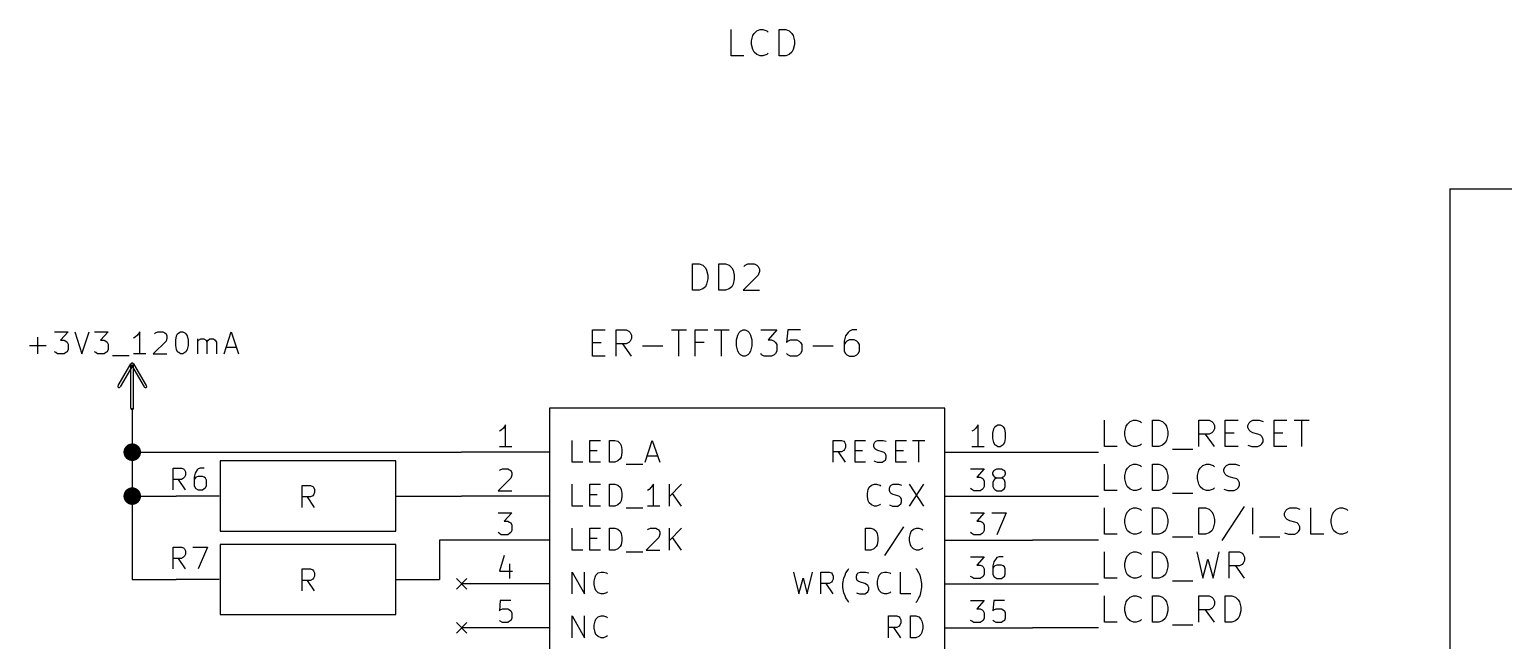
# Model space of a CAD drawing. Extents: x 12 to 829, y -582 to -12.
# Drawn here: x 49.9 to 135.2, y -59.2 to -23.8 of the extents above; entities that cross this region are included whole.
import ezdxf

# ---------------------------------------------------------------- set-up
doc = ezdxf.new("R2010")
doc.units = 0
doc.header["$MEASUREMENT"] = 0
doc.layers.add('BLACK', color=7, linetype='CONTINUOUS')

msp = doc.modelspace()

# ---------------------------------------------------------------- linework, layer by layer
at = {"layer": 'Black'}
for p, q in [((90.5256, -25.3238), (90.5256, -23.7998)), ((91.9988, -23.876), (92.202, -23.7998)), ((92.202, -23.7998), (92.3544, -23.7998)), ((92.3544, -23.7998), (92.583, -23.876)), ((93.2942, -25.3238), (93.2942, -23.7998)), ((93.2942, -23.7998), (93.6752, -23.7998)), ((93.6752, -23.7998), (93.8784, -23.876)), ((91.694, -24.4602), (91.7702, -24.1554)), ((91.694, -24.6634), (91.694, -24.4602)), ((91.7702, -24.9682), (91.694, -24.6634)), ((91.7702, -24.1554), (91.8464, -24.0284)), ((91.8464, -24.0284), (91.9988, -23.876)), ((92.583, -23.876), (92.6592, -23.9522)), ((93.8784, -23.876), (94.0308, -24.0284)), ((94.0308, -24.0284), (94.107, -24.1554)), ((94.107, -24.1554), (94.1832, -24.4602)), ((94.1832, -24.6634), (94.107, -24.9682)), ((94.1832, -24.4602), (94.1832, -24.6634)), ((91.2622, -25.3238), (90.5256, -25.3238)), ((91.8464, -25.1206), (91.7702, -24.9682)), ((91.9988, -25.2476), (91.8464, -25.1206)), ((92.202, -25.3238), (91.9988, -25.2476)), ((92.3544, -25.3238), (92.202, -25.3238)), ((92.583, -25.2476), (92.3544, -25.3238)), ((92.6592, -25.1714), (92.583, -25.2476)), ((93.6752, -25.3238), (93.2942, -25.3238)), ((93.8784, -25.2476), (93.6752, -25.3238)), ((94.0308, -25.1206), (93.8784, -25.2476)), ((94.107, -24.9682), (94.0308, -25.1206)), ((132.08, -33.02), (251.46, -33.02)), ((132.08, -33.02), (132.08, -106.68)), ((88.2904, -38.8874), (88.2904, -37.3634)), ((88.2904, -37.3634), (88.6714, -37.3634)), ((88.6714, -37.3634), (88.8746, -37.4396)), ((88.8746, -37.4396), (89.027, -37.592)), ((89.8144, -38.8874), (89.8144, -37.3634)), ((89.8144, -37.3634), (90.1954, -37.3634)), ((90.1954, -37.3634), (90.3986, -37.4396)), ((90.3986, -37.4396), (90.551, -37.592)), ((91.2622, -37.5158), (91.3384, -37.4396)), ((91.3384, -37.4396), (91.4908, -37.3634)), ((91.4908, -37.3634), (91.8464, -37.3634)), ((91.8464, -37.3634), (91.9988, -37.4396)), ((91.9988, -37.4396), (92.075, -37.5158)), ((89.027, -37.592), (89.1032, -37.719)), ((89.1032, -37.719), (89.1794, -38.0238)), ((89.1794, -38.227), (89.1032, -38.5318)), ((89.1794, -38.0238), (89.1794, -38.227)), ((90.551, -37.592), (90.6272, -37.719)), ((90.6272, -37.719), (90.7034, -38.0238)), ((90.7034, -38.227), (90.6272, -38.5318)), ((90.7034, -38.0238), (90.7034, -38.227)), ((92.075, -38.0238), (91.2114, -38.8874)), ((92.075, -37.5158), (92.1512, -37.6682)), ((92.1512, -37.7952), (92.075, -38.0238)), ((92.1512, -37.6682), (92.1512, -37.7952)), ((88.6714, -38.8874), (88.2904, -38.8874)), ((88.8746, -38.8112), (88.6714, -38.8874)), ((89.027, -38.6842), (88.8746, -38.8112)), ((89.1032, -38.5318), (89.027, -38.6842)), ((90.1954, -38.8874), (89.8144, -38.8874)), ((90.3986, -38.8112), (90.1954, -38.8874)), ((90.551, -38.6842), (90.3986, -38.8112)), ((90.6272, -38.5318), (90.551, -38.6842)), ((91.2114, -38.8874), (92.1512, -38.8874)), ((50.419, -42.5704), (50.419, -41.6052)), ((51.3842, -41.3004), (52.1716, -41.3004)), ((52.1716, -41.3004), (51.7398, -41.783)), ((52.5526, -41.3004), (52.959, -42.5704)), ((52.959, -42.5704), (53.3908, -41.3004)), ((53.6956, -41.3004), (54.483, -41.3004)), ((54.483, -41.3004), (54.0512, -41.783)), ((56.0578, -41.6052), (55.9562, -41.656)), ((56.1848, -41.4782), (56.0578, -41.6052)), ((56.3118, -41.3004), (56.1848, -41.4782)), ((56.3118, -42.5704), (56.3118, -41.3004)), ((57.1754, -41.402), (57.2262, -41.3512)), ((57.2262, -41.3512), (57.3532, -41.3004)), ((57.3532, -41.3004), (57.658, -41.3004)), ((57.658, -41.3004), (57.7596, -41.3512)), ((57.7596, -41.3512), (57.8358, -41.402)), ((57.8358, -41.402), (57.8866, -41.529)), ((57.8866, -41.656), (57.8358, -41.8338)), ((57.8866, -41.529), (57.8866, -41.656)), ((58.3946, -41.783), (58.4454, -41.529)), ((58.4454, -41.529), (58.4962, -41.402)), ((58.4962, -41.402), (58.5724, -41.3512)), ((58.5724, -41.3512), (58.674, -41.3004)), ((58.674, -41.3004), (58.801, -41.3004)), ((58.801, -41.3004), (58.928, -41.3512)), ((58.928, -41.3512), (58.9788, -41.402)), ((58.9788, -41.402), (59.055, -41.529)), ((59.055, -41.529), (59.1058, -41.783)), ((59.6646, -42.5704), (59.6646, -41.7068)), ((59.7154, -41.783), (59.8424, -41.7068)), ((59.8424, -41.7068), (60.0202, -41.7068)), ((60.0202, -41.7068), (60.1472, -41.783)), ((60.2742, -41.783), (60.3758, -41.7068)), ((60.3758, -41.7068), (60.579, -41.7068)), ((60.579, -41.7068), (60.6806, -41.783)), ((61.1886, -42.5704), (61.595, -41.3004)), ((61.595, -41.3004), (62.0268, -42.5704)), ((82.4992, -42.6974), (82.4992, -41.1734)), ((82.4992, -41.1734), (83.2358, -41.1734)), ((83.8708, -42.6974), (83.8708, -41.1734)), ((83.8708, -41.1734), (84.455, -41.1734)), ((84.455, -41.1734), (84.6074, -41.2496)), ((84.6074, -41.2496), (84.6836, -41.3258)), ((84.6836, -41.3258), (84.7598, -41.4782)), ((84.7598, -41.6814), (84.6836, -41.8338)), ((84.7598, -41.4782), (84.7598, -41.6814)), ((87.0712, -41.1734), (87.9348, -41.1734)), ((87.503, -42.6974), (87.503, -41.1734)), ((88.4428, -42.6974), (88.4428, -41.1734)), ((88.4428, -41.1734), (89.1794, -41.1734)), ((89.535, -41.1734), (90.3986, -41.1734)), ((89.9668, -42.6974), (89.9668, -41.1734)), ((90.8304, -41.7576), (90.9066, -41.4782)), ((90.8304, -42.1132), (90.8304, -41.7576)), ((90.9066, -41.4782), (90.9828, -41.3258)), ((90.9828, -41.3258), (91.059, -41.2496)), ((91.059, -41.2496), (91.2114, -41.1734)), ((91.2114, -41.1734), (91.3384, -41.1734)), ((91.3384, -41.1734), (91.4908, -41.2496)), ((91.4908, -41.2496), (91.567, -41.3258)), ((91.567, -41.3258), (91.6432, -41.4782)), ((91.6432, -41.4782), (91.7194, -41.7576)), ((91.7194, -41.7576), (91.7194, -42.1132)), ((92.2274, -41.1734), (93.1672, -41.1734)), ((93.1672, -41.1734), (92.6592, -41.7576)), ((92.6592, -41.7576), (92.8624, -41.7576)), ((92.8624, -41.7576), (93.0148, -41.8338)), ((93.8022, -41.1734), (93.726, -41.91)), ((94.5388, -41.1734), (93.8022, -41.1734)), ((93.8022, -41.8338), (93.9546, -41.7576)), ((93.9546, -41.7576), (94.3102, -41.7576)), ((94.3102, -41.7576), (94.4626, -41.8338)), ((97.1296, -41.529), (97.0534, -41.8338)), ((97.282, -41.3258), (97.1296, -41.529)), ((97.3582, -41.7576), (97.2058, -41.8338)), ((97.3582, -41.2496), (97.282, -41.3258)), ((97.5106, -41.1734), (97.3582, -41.2496)), ((97.6376, -41.7576), (97.3582, -41.7576)), ((97.79, -41.1734), (97.5106, -41.1734)), ((97.79, -41.8338), (97.6376, -41.7576)), ((49.9364, -42.0878), (50.9016, -42.0878)), ((51.4604, -42.4942), (51.3842, -42.4434)), ((51.562, -42.5704), (51.4604, -42.4942)), ((51.943, -42.5704), (51.562, -42.5704)), ((51.7398, -41.783), (51.943, -41.783)), ((51.943, -41.783), (52.0446, -41.8338)), ((52.0446, -42.4942), (51.943, -42.5704)), ((52.0446, -41.8338), (52.1208, -41.8846)), ((52.1208, -42.4434), (52.0446, -42.4942)), ((52.1208, -41.8846), (52.1716, -42.0116)), ((52.1716, -42.3164), (52.1208, -42.4434)), ((52.1716, -42.0116), (52.1716, -42.3164)), ((53.7718, -42.4942), (53.6956, -42.4434)), ((53.8734, -42.5704), (53.7718, -42.4942)), ((54.2544, -42.5704), (53.8734, -42.5704)), ((54.0512, -41.783), (54.2544, -41.783)), ((54.2544, -41.783), (54.356, -41.8338)), ((54.356, -42.4942), (54.2544, -42.5704)), ((54.356, -41.8338), (54.4322, -41.8846)), ((54.4322, -42.4434), (54.356, -42.4942)), ((54.4322, -41.8846), (54.483, -42.0116)), ((54.483, -42.3164), (54.4322, -42.4434)), ((54.483, -42.0116), (54.483, -42.3164)), ((56.6674, -42.5704), (55.9562, -42.5704)), ((57.8358, -41.8338), (57.0992, -42.5704)), ((57.0992, -42.5704), (57.8866, -42.5704)), ((58.3946, -42.0878), (58.3946, -41.783)), ((58.4454, -42.3164), (58.3946, -42.0878)), ((58.4962, -42.4434), (58.4454, -42.3164)), ((58.5724, -42.4942), (58.4962, -42.4434)), ((58.674, -42.5704), (58.5724, -42.4942)), ((58.801, -42.5704), (58.674, -42.5704)), ((58.928, -42.4942), (58.801, -42.5704)), ((58.9788, -42.4434), (58.928, -42.4942)), ((59.055, -42.3164), (58.9788, -42.4434)), ((59.1058, -42.0878), (59.055, -42.3164)), ((59.1058, -41.783), (59.1058, -42.0878)), ((59.6646, -41.8338), (59.7154, -41.783)), ((60.1472, -41.783), (60.198, -41.8846)), ((60.198, -41.8846), (60.2742, -41.783)), ((60.198, -41.8846), (60.198, -42.5704)), ((60.6806, -41.783), (60.7568, -41.8846)), ((60.7568, -41.8846), (60.7568, -42.5704)), ((61.3156, -42.1894), (61.8998, -42.1894)), ((82.4992, -41.91), (83.0072, -41.91)), ((84.455, -41.9862), (83.8708, -41.9862)), ((84.7598, -42.6974), (84.2518, -41.9862)), ((84.6074, -41.91), (84.455, -41.9862)), ((84.6836, -41.8338), (84.6074, -41.91)), ((85.3948, -42.1132), (86.5632, -42.1132)), ((88.9508, -41.91), (88.4428, -41.91)), ((90.9066, -42.418), (90.8304, -42.1132)), ((90.9828, -42.545), (90.9066, -42.418)), ((91.059, -42.6212), (90.9828, -42.545)), ((91.2114, -42.6974), (91.059, -42.6212)), ((91.4908, -42.6212), (91.3384, -42.6974)), ((91.567, -42.545), (91.4908, -42.6212)), ((91.6432, -42.418), (91.567, -42.545)), ((91.7194, -42.1132), (91.6432, -42.418)), ((92.2782, -42.6212), (92.2274, -42.545)), ((92.4306, -42.6974), (92.2782, -42.6212)), ((93.0148, -42.6212), (92.8624, -42.6974)), ((93.0148, -41.8338), (93.091, -41.91)), ((93.091, -42.545), (93.0148, -42.6212)), ((93.091, -41.91), (93.1672, -42.037)), ((93.1672, -42.418), (93.091, -42.545)), ((93.1672, -42.037), (93.1672, -42.418)), ((93.726, -41.91), (93.8022, -41.8338)), ((93.8022, -42.6212), (93.726, -42.545)), ((93.9546, -42.6974), (93.8022, -42.6212)), ((94.4626, -42.6212), (94.3102, -42.6974)), ((94.4626, -41.8338), (94.5388, -41.91)), ((94.5388, -42.545), (94.4626, -42.6212)), ((94.5388, -41.91), (94.615, -42.037)), ((94.615, -42.418), (94.5388, -42.545)), ((94.615, -42.037), (94.615, -42.418)), ((95.25, -42.1132), (96.4184, -42.1132)), ((97.0534, -41.8338), (97.0534, -42.418)), ((97.1296, -41.91), (97.0534, -42.037)), ((97.0534, -42.418), (97.1296, -42.545)), ((97.2058, -41.8338), (97.1296, -41.91)), ((97.1296, -42.545), (97.2058, -42.6212)), ((97.2058, -42.6212), (97.3582, -42.6974)), ((97.6376, -42.6974), (97.79, -42.6212)), ((97.8662, -41.91), (97.79, -41.8338)), ((97.79, -42.6212), (97.8662, -42.545)), ((97.9424, -42.037), (97.8662, -41.91)), ((97.8662, -42.545), (97.9424, -42.418)), ((97.9424, -42.418), (97.9424, -42.037)), ((54.737, -42.672), (55.7022, -42.672)), ((55.0672, -44.3992), (55.8038, -43.1546)), ((55.1942, -44.4754), (55.9308, -43.2308)), ((55.8038, -45.72), (55.8038, -43.18)), ((55.8292, -43.2308), (56.5658, -44.4754)), ((55.9562, -43.1546), (56.6928, -44.3992)), ((55.9562, -45.72), (55.9562, -43.18)), ((83.2358, -42.6974), (82.4992, -42.6974)), ((91.3384, -42.6974), (91.2114, -42.6974)), ((92.8624, -42.6974), (92.4306, -42.6974)), ((94.3102, -42.6974), (93.9546, -42.6974)), ((97.3582, -42.6974), (97.6376, -42.6974)), ((55.88, -45.72), (55.88, -55.626)), ((80.01, -45.72), (80.01, -111.76)), ((102.87, -45.72), (80.01, -45.72)), ((102.87, -111.76), (102.87, -45.72)), ((77.343, -46.863), (77.216, -46.99)), ((77.47, -46.6852), (77.343, -46.863)), ((77.47, -47.9552), (77.47, -46.6852)), ((104.673, -46.863), (104.546, -46.99)), ((104.8, -46.6852), (104.673, -46.863)), ((104.8, -47.9552), (104.8, -46.6852)), ((105.715, -46.9138), (105.766, -46.7868)), ((105.766, -46.7868), (105.842, -46.736)), ((105.842, -46.736), (105.943, -46.6852)), ((105.943, -46.6852), (106.07, -46.6852)), ((106.07, -46.6852), (106.197, -46.736)), ((106.197, -46.736), (106.248, -46.7868)), ((106.248, -46.7868), (106.324, -46.9138)), ((112.116, -47.9298), (112.116, -46.4058)), ((113.284, -47.0662), (113.36, -46.7614)), ((113.36, -46.7614), (113.436, -46.6344)), ((113.436, -46.6344), (113.589, -46.482)), ((113.589, -46.482), (113.792, -46.4058)), ((113.792, -46.4058), (113.944, -46.4058)), ((113.944, -46.4058), (114.173, -46.482)), ((114.173, -46.482), (114.249, -46.5582)), ((114.884, -47.9298), (114.884, -46.4058)), ((114.884, -46.4058), (115.265, -46.4058)), ((115.265, -46.4058), (115.468, -46.482)), ((115.468, -46.482), (115.621, -46.6344)), ((115.621, -46.6344), (115.697, -46.7614)), ((115.697, -46.7614), (115.773, -47.0662)), ((117.577, -47.9298), (117.577, -46.4058)), ((117.577, -46.4058), (118.161, -46.4058)), ((118.161, -46.4058), (118.313, -46.482)), ((118.313, -46.482), (118.389, -46.5582)), ((118.389, -46.5582), (118.466, -46.7106)), ((118.466, -46.7106), (118.466, -46.9138)), ((119.101, -47.9298), (119.101, -46.4058)), ((119.101, -46.4058), (119.837, -46.4058)), ((120.396, -46.7106), (120.472, -46.5582)), ((120.396, -46.8376), (120.396, -46.7106)), ((120.472, -46.99), (120.396, -46.8376)), ((120.472, -46.5582), (120.548, -46.482)), ((120.548, -46.482), (120.701, -46.4058)), ((120.701, -46.4058), (121.056, -46.4058)), ((121.056, -46.4058), (121.285, -46.482)), ((121.92, -47.9298), (121.92, -46.4058)), ((121.92, -46.4058), (122.657, -46.4058)), ((123.088, -46.4058), (123.952, -46.4058)), ((123.52, -47.9298), (123.52, -46.4058)), ((77.216, -46.99), (77.1144, -47.0408)), ((81.3308, -48.8442), (81.3308, -47.5742)), ((82.3468, -48.8442), (82.3468, -47.5742)), ((82.3468, -47.5742), (82.9564, -47.5742)), ((83.4898, -48.8442), (83.4898, -47.5742)), ((83.4898, -47.5742), (83.7946, -47.5742)), ((83.7946, -47.5742), (83.9724, -47.625)), ((83.9724, -47.625), (84.0994, -47.752)), ((85.5472, -48.8442), (85.9536, -47.5742)), ((85.9536, -47.5742), (86.3854, -48.8442)), ((96.4184, -48.8442), (96.4184, -47.5742)), ((96.4184, -47.5742), (96.901, -47.5742)), ((96.901, -47.5742), (97.028, -47.625)), ((97.028, -47.625), (97.0788, -47.6758)), ((97.0788, -47.6758), (97.1296, -47.8028)), ((97.6884, -48.8442), (97.6884, -47.5742)), ((97.6884, -47.5742), (98.298, -47.5742)), ((98.7806, -47.8028), (98.8314, -47.6758)), ((98.8314, -47.6758), (98.8822, -47.625)), ((98.8822, -47.625), (99.0092, -47.5742)), ((99.0092, -47.5742), (99.314, -47.5742)), ((99.314, -47.5742), (99.4918, -47.625)), ((100.051, -48.8442), (100.051, -47.5742)), ((100.051, -47.5742), (100.66, -47.5742)), ((101.016, -47.5742), (101.727, -47.5742)), ((101.371, -48.8442), (101.371, -47.5742)), ((104.546, -46.99), (104.445, -47.0408)), ((105.664, -47.1678), (105.715, -46.9138)), ((105.664, -47.4726), (105.664, -47.1678)), ((105.715, -47.7012), (105.664, -47.4726)), ((105.766, -47.8282), (105.715, -47.7012)), ((106.324, -47.7012), (106.248, -47.8282)), ((106.324, -46.9138), (106.375, -47.1678)), ((106.375, -47.4726), (106.324, -47.7012)), ((106.375, -47.1678), (106.375, -47.4726)), ((113.284, -47.2694), (113.284, -47.0662)), ((113.36, -47.5742), (113.284, -47.2694)), ((113.436, -47.7266), (113.36, -47.5742)), ((113.589, -47.8536), (113.436, -47.7266)), ((115.621, -47.7266), (115.468, -47.8536)), ((115.697, -47.5742), (115.621, -47.7266)), ((115.773, -47.2694), (115.697, -47.5742)), ((115.773, -47.0662), (115.773, -47.2694)), ((118.161, -47.2186), (117.577, -47.2186)), ((118.466, -47.9298), (117.958, -47.2186)), ((118.313, -47.1424), (118.161, -47.2186)), ((118.389, -47.0662), (118.313, -47.1424)), ((118.466, -46.9138), (118.389, -47.0662)), ((119.101, -47.1424), (119.609, -47.1424)), ((120.548, -47.0662), (120.472, -46.99)), ((120.701, -47.1424), (120.548, -47.0662)), ((120.98, -47.2186), (120.701, -47.1424)), ((121.133, -47.2694), (120.98, -47.2186)), ((121.209, -47.3456), (121.133, -47.2694)), ((121.285, -47.498), (121.209, -47.3456)), ((121.209, -47.7774), (121.285, -47.6504)), ((121.285, -47.6504), (121.285, -47.498)), ((121.92, -47.1424), (122.428, -47.1424)), ((55.88, -48.26), (74.93, -48.26)), ((80.01, -48.26), (74.93, -48.26)), ((77.8256, -47.9552), (77.1144, -47.9552)), ((82.3468, -48.1584), (82.7786, -48.1584)), ((84.0994, -47.752), (84.1502, -47.879)), ((84.1502, -48.5394), (84.0994, -48.641)), ((84.1502, -47.879), (84.201, -48.1076)), ((84.201, -48.2854), (84.1502, -48.5394)), ((84.201, -48.1076), (84.201, -48.2854)), ((85.6742, -48.4632), (86.2584, -48.4632)), ((96.901, -48.2346), (96.4184, -48.2346)), ((97.1296, -48.8442), (96.7232, -48.2346)), ((97.028, -48.1584), (96.901, -48.2346)), ((97.0788, -48.1076), (97.028, -48.1584)), ((97.1296, -47.9806), (97.0788, -48.1076)), ((97.1296, -47.8028), (97.1296, -47.9806)), ((97.6884, -48.1584), (98.1202, -48.1584)), ((98.7806, -47.9298), (98.7806, -47.8028)), ((98.8314, -48.0568), (98.7806, -47.9298)), ((98.8822, -48.1076), (98.8314, -48.0568)), ((99.0092, -48.1584), (98.8822, -48.1076)), ((99.2632, -48.2346), (99.0092, -48.1584)), ((99.3648, -48.2854), (99.2632, -48.2346)), ((99.441, -48.3616), (99.3648, -48.2854)), ((99.4918, -48.4632), (99.441, -48.3616)), ((99.441, -48.7172), (99.4918, -48.5902)), ((99.4918, -48.5902), (99.4918, -48.4632)), ((100.051, -48.1584), (100.482, -48.1584)), ((102.87, -48.26), (107.95, -48.26)), ((105.156, -47.9552), (104.445, -47.9552)), ((105.842, -47.879), (105.766, -47.8282)), ((105.943, -47.9552), (105.842, -47.879)), ((106.07, -47.9552), (105.943, -47.9552)), ((106.197, -47.879), (106.07, -47.9552)), ((106.248, -47.8282), (106.197, -47.879)), ((107.95, -48.26), (111.76, -48.26)), ((112.852, -47.9298), (112.116, -47.9298)), ((113.792, -47.9298), (113.589, -47.8536)), ((113.944, -47.9298), (113.792, -47.9298)), ((114.173, -47.8536), (113.944, -47.9298)), ((114.249, -47.7774), (114.173, -47.8536)), ((115.265, -47.9298), (114.884, -47.9298)), ((115.468, -47.8536), (115.265, -47.9298)), ((116.053, -48.0822), (117.221, -48.0822)), ((119.837, -47.9298), (119.101, -47.9298)), ((120.396, -47.8536), (120.625, -47.9298)), ((120.625, -47.9298), (120.98, -47.9298)), ((120.98, -47.9298), (121.133, -47.8536)), ((121.133, -47.8536), (121.209, -47.7774)), ((122.657, -47.9298), (121.92, -47.9298)), ((58.2422, -50.4444), (58.2422, -49.1744)), ((58.2422, -49.1744), (58.7248, -49.1744)), ((58.7248, -49.1744), (58.8518, -49.2252)), ((58.8518, -49.2252), (58.9026, -49.276)), ((58.9026, -49.276), (58.9534, -49.403)), ((58.9534, -49.403), (58.9534, -49.5808)), ((59.6392, -49.276), (59.5122, -49.4792)), ((59.69, -49.2252), (59.6392, -49.276)), ((59.817, -49.1744), (59.69, -49.2252)), ((60.0456, -49.1744), (59.817, -49.1744)), ((60.96, -48.768), (60.96, -52.832)), ((71.12, -48.768), (60.96, -48.768)), ((71.12, -52.832), (71.12, -48.768)), ((77.1144, -49.3268), (77.1652, -49.276)), ((77.1652, -49.276), (77.2922, -49.2252)), ((77.2922, -49.2252), (77.597, -49.2252)), ((77.597, -49.2252), (77.6986, -49.276)), ((77.6986, -49.276), (77.7748, -49.3268)), ((77.7748, -49.3268), (77.8256, -49.4538)), ((81.9404, -48.8442), (81.3308, -48.8442)), ((82.9564, -48.8442), (82.3468, -48.8442)), ((83.7946, -48.8442), (83.4898, -48.8442)), ((83.9724, -48.768), (83.7946, -48.8442)), ((84.0994, -48.641), (83.9724, -48.768)), ((84.455, -48.9458), (85.4202, -48.9458)), ((98.298, -48.8442), (97.6884, -48.8442)), ((98.7806, -48.768), (98.9584, -48.8442)), ((98.9584, -48.8442), (99.2632, -48.8442)), ((99.2632, -48.8442), (99.3648, -48.768)), ((99.3648, -48.768), (99.441, -48.7172)), ((100.66, -48.8442), (100.051, -48.8442)), ((104.369, -49.2252), (105.156, -49.2252)), ((105.156, -49.2252), (104.724, -49.7078)), ((105.664, -49.4538), (105.715, -49.3268)), ((105.715, -49.3268), (105.766, -49.276)), ((105.766, -49.276), (105.893, -49.2252)), ((105.893, -49.2252), (106.147, -49.2252)), ((106.147, -49.2252), (106.248, -49.276)), ((106.248, -49.276), (106.324, -49.3268)), ((106.324, -49.3268), (106.375, -49.4538)), ((112.116, -50.4698), (112.116, -48.9458)), ((113.284, -49.6062), (113.36, -49.3014)), ((113.36, -49.3014), (113.436, -49.1744)), ((113.436, -49.1744), (113.589, -49.022)), ((113.589, -49.022), (113.792, -48.9458)), ((113.792, -48.9458), (113.944, -48.9458)), ((113.944, -48.9458), (114.173, -49.022)), ((114.173, -49.022), (114.249, -49.0982)), ((114.884, -50.4698), (114.884, -48.9458)), ((114.884, -48.9458), (115.265, -48.9458)), ((115.265, -48.9458), (115.468, -49.022)), ((115.468, -49.022), (115.621, -49.1744)), ((115.621, -49.1744), (115.697, -49.3014)), ((115.697, -49.3014), (115.773, -49.6062)), ((117.5, -49.6062), (117.577, -49.3014)), ((117.577, -49.3014), (117.653, -49.1744)), ((117.653, -49.1744), (117.805, -49.022)), ((117.805, -49.022), (118.008, -48.9458)), ((118.008, -48.9458), (118.161, -48.9458)), ((118.161, -48.9458), (118.389, -49.022)), ((118.389, -49.022), (118.466, -49.0982)), ((119.024, -49.2506), (119.101, -49.0982)), ((119.024, -49.3776), (119.024, -49.2506)), ((119.101, -49.53), (119.024, -49.3776)), ((119.101, -49.0982), (119.177, -49.022)), ((119.177, -49.022), (119.329, -48.9458)), ((119.329, -48.9458), (119.685, -48.9458)), ((119.685, -48.9458), (119.913, -49.022)), ((58.7248, -49.8348), (58.2422, -49.8348)), ((58.9534, -50.4444), (58.547, -49.8348)), ((58.8518, -49.7586), (58.7248, -49.8348)), ((58.9026, -49.7078), (58.8518, -49.7586)), ((58.9534, -49.5808), (58.9026, -49.7078)), ((59.5122, -49.4792), (59.4614, -49.7078)), ((59.4614, -49.7078), (59.4614, -50.1904)), ((59.5122, -49.7586), (59.4614, -49.8856)), ((59.4614, -50.1904), (59.5122, -50.3174)), ((59.563, -49.7078), (59.5122, -49.7586)), ((59.69, -49.657), (59.563, -49.7078)), ((59.944, -49.657), (59.69, -49.657)), ((60.0456, -49.7078), (59.944, -49.657)), ((60.1218, -49.7586), (60.0456, -49.7078)), ((60.1726, -49.8856), (60.1218, -49.7586)), ((60.1218, -50.3174), (60.1726, -50.1904)), ((60.1726, -50.1904), (60.1726, -49.8856)), ((65.7098, -51.4604), (65.7098, -50.1904)), ((65.7098, -50.1904), (66.1924, -50.1904)), ((66.1924, -50.1904), (66.3194, -50.2412)), ((66.3194, -50.2412), (66.3702, -50.292)), ((66.3702, -50.292), (66.421, -50.419)), ((77.7748, -49.7586), (77.0382, -50.4952)), ((77.8256, -49.5808), (77.7748, -49.7586)), ((77.8256, -49.4538), (77.8256, -49.5808)), ((81.3308, -51.3842), (81.3308, -50.1142)), ((82.3468, -51.3842), (82.3468, -50.1142)), ((82.3468, -50.1142), (82.9564, -50.1142)), ((83.4898, -51.3842), (83.4898, -50.1142)), ((83.4898, -50.1142), (83.7946, -50.1142)), ((83.7946, -50.1142), (83.9724, -50.165)), ((83.9724, -50.165), (84.0994, -50.292)), ((84.0994, -50.292), (84.1502, -50.419)), ((85.9028, -50.292), (85.7758, -50.419)), ((86.0298, -50.1142), (85.9028, -50.292)), ((86.0298, -51.3842), (86.0298, -50.1142)), ((86.9442, -51.3842), (86.9442, -50.1142)), ((87.6554, -50.1142), (86.9442, -50.8254)), ((98.4504, -50.419), (98.5012, -50.292)), ((98.5012, -50.292), (98.6282, -50.165)), ((98.6282, -50.165), (98.806, -50.1142)), ((98.806, -50.1142), (98.933, -50.1142)), ((98.933, -50.1142), (99.1108, -50.165)), ((99.1108, -50.165), (99.1616, -50.2158)), ((99.6696, -50.3428), (99.7204, -50.2158)), ((99.7204, -50.2158), (99.7712, -50.165)), ((99.7712, -50.165), (99.8982, -50.1142)), ((99.8982, -50.1142), (100.203, -50.1142)), ((100.203, -50.1142), (100.381, -50.165)), ((100.813, -50.1142), (101.651, -51.3842)), ((101.651, -50.1142), (100.813, -51.3842)), ((104.724, -49.7078), (104.927, -49.7078)), ((104.927, -49.7078), (105.029, -49.7586)), ((105.029, -49.7586), (105.105, -49.8094)), ((105.105, -49.8094), (105.156, -49.9364)), ((105.156, -50.2412), (105.105, -50.3682)), ((105.156, -49.9364), (105.156, -50.2412)), ((105.664, -49.53), (105.664, -49.4538)), ((105.715, -49.6316), (105.664, -49.53)), ((105.715, -49.8856), (105.664, -50.0126)), ((105.664, -50.0126), (105.664, -50.2412)), ((105.664, -50.2412), (105.715, -50.3682)), ((105.766, -49.7078), (105.715, -49.6316)), ((105.766, -49.8094), (105.715, -49.8856)), ((105.893, -49.7586), (105.766, -49.7078)), ((105.893, -49.7586), (105.766, -49.8094)), ((106.147, -49.7586), (105.893, -49.7586)), ((106.248, -49.7078), (106.147, -49.7586)), ((106.248, -49.8094), (106.147, -49.7586)), ((106.324, -49.6316), (106.248, -49.7078)), ((106.324, -49.8856), (106.248, -49.8094)), ((106.375, -49.53), (106.324, -49.6316)), ((106.375, -50.0126), (106.324, -49.8856)), ((106.324, -50.3682), (106.375, -50.2412)), ((106.375, -49.4538), (106.375, -49.53)), ((106.375, -50.2412), (106.375, -50.0126)), ((113.284, -49.8094), (113.284, -49.6062)), ((113.36, -50.1142), (113.284, -49.8094)), ((113.436, -50.2666), (113.36, -50.1142)), ((113.589, -50.3936), (113.436, -50.2666)), ((115.621, -50.2666), (115.468, -50.3936)), ((115.697, -50.1142), (115.621, -50.2666)), ((115.773, -49.8094), (115.697, -50.1142)), ((115.773, -49.6062), (115.773, -49.8094)), ((117.5, -49.8094), (117.5, -49.6062)), ((117.577, -50.1142), (117.5, -49.8094)), ((117.653, -50.2666), (117.577, -50.1142)), ((117.805, -50.3936), (117.653, -50.2666)), ((119.177, -49.6062), (119.101, -49.53)), ((119.329, -49.6824), (119.177, -49.6062)), ((119.609, -49.7586), (119.329, -49.6824)), ((119.761, -49.8094), (119.609, -49.7586)), ((119.837, -49.8856), (119.761, -49.8094)), ((119.913, -50.038), (119.837, -49.8856)), ((119.837, -50.3174), (119.913, -50.1904)), ((119.913, -50.1904), (119.913, -50.038)), ((55.88, -50.8), (58.42, -50.8)), ((60.9092, -50.8), (58.42, -50.8)), ((59.5122, -50.3174), (59.563, -50.3682)), ((59.563, -50.3682), (59.69, -50.4444)), ((59.69, -50.4444), (59.944, -50.4444)), ((59.944, -50.4444), (60.0456, -50.3682)), ((60.0456, -50.3682), (60.1218, -50.3174)), ((66.1924, -50.8508), (65.7098, -50.8508)), ((66.421, -51.4604), (66.0146, -50.8508)), ((66.3194, -50.7746), (66.1924, -50.8508)), ((66.3702, -50.7238), (66.3194, -50.7746)), ((66.421, -50.5968), (66.3702, -50.7238)), ((66.421, -50.419), (66.421, -50.5968)), ((71.1708, -50.8), (73.66, -50.8)), ((73.66, -50.8), (74.93, -50.8)), ((80.01, -50.8), (74.93, -50.8)), ((77.0382, -50.4952), (77.8256, -50.4952)), ((82.3468, -50.6984), (82.7786, -50.6984)), ((84.1502, -51.0794), (84.0994, -51.181)), ((84.1502, -50.419), (84.201, -50.6476)), ((84.201, -50.8254), (84.1502, -51.0794)), ((84.201, -50.6476), (84.201, -50.8254)), ((85.7758, -50.419), (85.6742, -50.4698)), ((87.6554, -51.3842), (87.122, -50.6476)), ((98.3996, -50.6476), (98.4504, -50.419)), ((98.3996, -50.8254), (98.3996, -50.6476)), ((98.4504, -51.0794), (98.3996, -50.8254)), ((98.5012, -51.181), (98.4504, -51.0794)), ((99.6696, -50.4698), (99.6696, -50.3428)), ((99.7204, -50.5968), (99.6696, -50.4698)), ((99.7712, -50.6476), (99.7204, -50.5968)), ((99.8982, -50.6984), (99.7712, -50.6476)), ((100.152, -50.7746), (99.8982, -50.6984)), ((100.254, -50.8254), (100.152, -50.7746)), ((100.33, -50.9016), (100.254, -50.8254)), ((100.381, -51.0032), (100.33, -50.9016)), ((100.33, -51.2572), (100.381, -51.1302)), ((100.381, -51.1302), (100.381, -51.0032)), ((102.87, -50.8), (107.95, -50.8)), ((104.445, -50.419), (104.369, -50.3682)), ((104.546, -50.4952), (104.445, -50.419)), ((104.927, -50.4952), (104.546, -50.4952)), ((105.029, -50.419), (104.927, -50.4952)), ((105.105, -50.3682), (105.029, -50.419)), ((105.715, -50.3682), (105.766, -50.419)), ((105.766, -50.419), (105.893, -50.4952)), ((105.893, -50.4952), (106.147, -50.4952)), ((106.147, -50.4952), (106.248, -50.419)), ((106.248, -50.419), (106.324, -50.3682)), ((107.95, -50.8), (111.76, -50.8)), ((112.852, -50.4698), (112.116, -50.4698)), ((113.792, -50.4698), (113.589, -50.3936)), ((113.944, -50.4698), (113.792, -50.4698)), ((114.173, -50.3936), (113.944, -50.4698)), ((114.249, -50.3174), (114.173, -50.3936)), ((115.265, -50.4698), (114.884, -50.4698)), ((115.468, -50.3936), (115.265, -50.4698)), ((116.053, -50.6222), (117.221, -50.6222)), ((118.008, -50.4698), (117.805, -50.3936)), ((118.161, -50.4698), (118.008, -50.4698)), ((118.389, -50.3936), (118.161, -50.4698)), ((118.466, -50.3174), (118.389, -50.3936)), ((119.024, -50.3936), (119.253, -50.4698)), ((119.253, -50.4698), (119.609, -50.4698)), ((119.609, -50.4698), (119.761, -50.3936)), ((119.761, -50.3936), (119.837, -50.3174)), ((77.0382, -51.7652), (77.8256, -51.7652)), ((77.8256, -51.7652), (77.3938, -52.2478)), ((81.9404, -51.3842), (81.3308, -51.3842)), ((82.9564, -51.3842), (82.3468, -51.3842)), ((83.7946, -51.3842), (83.4898, -51.3842)), ((83.9724, -51.308), (83.7946, -51.3842)), ((84.0994, -51.181), (83.9724, -51.308)), ((84.455, -51.4858), (85.4202, -51.4858)), ((86.3854, -51.3842), (85.6742, -51.3842)), ((98.6282, -51.308), (98.5012, -51.181)), ((98.806, -51.3842), (98.6282, -51.308)), ((98.933, -51.3842), (98.806, -51.3842)), ((99.1108, -51.308), (98.933, -51.3842)), ((99.1616, -51.2572), (99.1108, -51.308)), ((99.6696, -51.308), (99.8474, -51.3842)), ((99.8474, -51.3842), (100.152, -51.3842)), ((100.152, -51.3842), (100.254, -51.308)), ((100.254, -51.308), (100.33, -51.2572)), ((104.369, -51.7652), (105.156, -51.7652)), ((105.156, -51.7652), (104.724, -52.2478)), ((105.588, -51.7652), (106.426, -51.7652)), ((106.426, -51.7652), (105.893, -53.0352)), ((112.116, -53.0098), (112.116, -51.4858)), ((113.284, -52.1462), (113.36, -51.8414)), ((113.36, -51.8414), (113.436, -51.7144)), ((113.436, -51.7144), (113.589, -51.562)), ((113.589, -51.562), (113.792, -51.4858)), ((113.792, -51.4858), (113.944, -51.4858)), ((113.944, -51.4858), (114.173, -51.562)), ((114.173, -51.562), (114.249, -51.6382)), ((114.884, -53.0098), (114.884, -51.4858)), ((114.884, -51.4858), (115.265, -51.4858)), ((115.265, -51.4858), (115.468, -51.562)), ((115.468, -51.562), (115.621, -51.7144)), ((115.621, -51.7144), (115.697, -51.8414)), ((115.697, -51.8414), (115.773, -52.1462)), ((117.577, -53.0098), (117.577, -51.4858)), ((117.577, -51.4858), (117.958, -51.4858)), ((117.958, -51.4858), (118.161, -51.562)), ((118.161, -51.562), (118.313, -51.7144)), ((118.313, -51.7144), (118.389, -51.8414)), ((118.389, -51.8414), (118.466, -52.1462)), ((120.193, -51.4096), (118.897, -53.3654)), ((120.701, -53.0098), (120.701, -51.4858)), ((122.53, -51.7906), (122.606, -51.6382)), ((122.53, -51.9176), (122.53, -51.7906)), ((122.606, -52.07), (122.53, -51.9176)), ((122.606, -51.6382), (122.682, -51.562)), ((122.682, -51.562), (122.834, -51.4858)), ((122.834, -51.4858), (123.19, -51.4858)), ((123.19, -51.4858), (123.419, -51.562)), ((124.054, -53.0098), (124.054, -51.4858)), ((125.222, -52.1462), (125.298, -51.8414)), ((125.298, -51.8414), (125.374, -51.7144)), ((125.374, -51.7144), (125.527, -51.562)), ((125.527, -51.562), (125.73, -51.4858)), ((125.73, -51.4858), (125.882, -51.4858)), ((125.882, -51.4858), (126.111, -51.562)), ((126.111, -51.562), (126.187, -51.6382)), ((60.96, -52.832), (71.12, -52.832)), ((77.3938, -52.2478), (77.597, -52.2478)), ((77.597, -52.2478), (77.6986, -52.2986)), ((77.6986, -52.2986), (77.7748, -52.3494)), ((77.7748, -52.3494), (77.8256, -52.4764)), ((77.8256, -52.7812), (77.7748, -52.9082)), ((77.8256, -52.4764), (77.8256, -52.7812)), ((81.3308, -53.9242), (81.3308, -52.6542)), ((82.3468, -53.9242), (82.3468, -52.6542)), ((82.3468, -52.6542), (82.9564, -52.6542)), ((83.4898, -53.9242), (83.4898, -52.6542)), ((83.4898, -52.6542), (83.7946, -52.6542)), ((83.7946, -52.6542), (83.9724, -52.705)), ((83.9724, -52.705), (84.0994, -52.832)), ((84.0994, -52.832), (84.1502, -52.959)), ((85.6742, -52.7558), (85.725, -52.705)), ((85.725, -52.705), (85.852, -52.6542)), ((85.852, -52.6542), (86.1568, -52.6542)), ((86.1568, -52.6542), (86.2584, -52.705)), ((86.2584, -52.705), (86.3346, -52.7558)), ((86.3346, -52.7558), (86.3854, -52.8828)), ((86.9442, -53.9242), (86.9442, -52.6542)), ((87.6554, -52.6542), (86.9442, -53.3654)), ((98.298, -53.9242), (98.298, -52.6542)), ((98.298, -52.6542), (98.6028, -52.6542)), ((98.6028, -52.6542), (98.7806, -52.705)), ((98.7806, -52.705), (98.9076, -52.832)), ((98.9076, -52.832), (98.9584, -52.959)), ((100.482, -52.578), (99.3902, -54.229)), ((100.889, -52.959), (100.94, -52.832)), ((100.94, -52.832), (101.067, -52.705)), ((101.067, -52.705), (101.244, -52.6542)), ((101.244, -52.6542), (101.371, -52.6542)), ((101.371, -52.6542), (101.549, -52.705)), ((101.549, -52.705), (101.6, -52.7558)), ((104.724, -52.2478), (104.927, -52.2478)), ((104.927, -52.2478), (105.029, -52.2986)), ((105.029, -52.2986), (105.105, -52.3494)), ((105.105, -52.3494), (105.156, -52.4764)), ((105.156, -52.7812), (105.105, -52.9082)), ((105.156, -52.4764), (105.156, -52.7812)), ((113.284, -52.3494), (113.284, -52.1462)), ((113.36, -52.6542), (113.284, -52.3494)), ((113.436, -52.8066), (113.36, -52.6542)), ((113.589, -52.9336), (113.436, -52.8066)), ((114.249, -52.8574), (114.173, -52.9336)), ((115.621, -52.8066), (115.468, -52.9336)), ((115.697, -52.6542), (115.621, -52.8066)), ((115.773, -52.3494), (115.697, -52.6542)), ((115.773, -52.1462), (115.773, -52.3494)), ((118.313, -52.8066), (118.161, -52.9336)), ((118.389, -52.6542), (118.313, -52.8066)), ((118.466, -52.3494), (118.389, -52.6542)), ((118.466, -52.1462), (118.466, -52.3494)), ((122.682, -52.1462), (122.606, -52.07)), ((122.834, -52.2224), (122.682, -52.1462)), ((123.114, -52.2986), (122.834, -52.2224)), ((123.266, -52.3494), (123.114, -52.2986)), ((123.342, -52.4256), (123.266, -52.3494)), ((123.266, -52.9336), (123.342, -52.8574)), ((123.419, -52.578), (123.342, -52.4256)), ((123.342, -52.8574), (123.419, -52.7304)), ((123.419, -52.7304), (123.419, -52.578)), ((125.222, -52.3494), (125.222, -52.1462)), ((125.298, -52.6542), (125.222, -52.3494)), ((125.374, -52.8066), (125.298, -52.6542)), ((125.527, -52.9336), (125.374, -52.8066)), ((126.187, -52.8574), (126.111, -52.9336)), ((60.96, -53.594), (60.96, -57.658)), ((71.12, -53.594), (60.96, -53.594)), ((71.12, -57.658), (71.12, -53.594)), ((74.93, -53.34), (73.66, -53.34)), ((73.66, -53.34), (73.66, -55.626)), ((80.01, -53.34), (74.93, -53.34)), ((77.1144, -52.959), (77.0382, -52.9082)), ((77.216, -53.0352), (77.1144, -52.959)), ((77.597, -53.0352), (77.216, -53.0352)), ((77.6986, -52.959), (77.597, -53.0352)), ((77.7748, -52.9082), (77.6986, -52.959)), ((82.3468, -53.2384), (82.7786, -53.2384)), ((84.1502, -53.6194), (84.0994, -53.721)), ((84.1502, -52.959), (84.201, -53.1876)), ((84.201, -53.3654), (84.1502, -53.6194)), ((84.201, -53.1876), (84.201, -53.3654)), ((86.3346, -53.1876), (85.598, -53.9242)), ((86.3854, -53.0098), (86.3346, -53.1876)), ((86.3854, -52.8828), (86.3854, -53.0098)), ((87.6554, -53.9242), (87.122, -53.1876)), ((98.9584, -53.6194), (98.9076, -53.721)), ((98.9584, -52.959), (99.0092, -53.1876)), ((99.0092, -53.3654), (98.9584, -53.6194)), ((99.0092, -53.1876), (99.0092, -53.3654)), ((100.838, -53.1876), (100.889, -52.959)), ((100.838, -53.3654), (100.838, -53.1876)), ((100.889, -53.6194), (100.838, -53.3654)), ((100.94, -53.721), (100.889, -53.6194)), ((102.87, -53.34), (107.95, -53.34)), ((104.445, -52.959), (104.369, -52.9082)), ((104.546, -53.0352), (104.445, -52.959)), ((104.927, -53.0352), (104.546, -53.0352)), ((105.029, -52.959), (104.927, -53.0352)), ((105.105, -52.9082), (105.029, -52.959)), ((111.76, -53.34), (107.95, -53.34)), ((112.852, -53.0098), (112.116, -53.0098)), ((113.792, -53.0098), (113.589, -52.9336)), ((113.944, -53.0098), (113.792, -53.0098)), ((114.173, -52.9336), (113.944, -53.0098)), ((115.265, -53.0098), (114.884, -53.0098)), ((115.468, -52.9336), (115.265, -53.0098)), ((116.053, -53.1622), (117.221, -53.1622)), ((117.958, -53.0098), (117.577, -53.0098)), ((118.161, -52.9336), (117.958, -53.0098)), ((121.082, -53.1622), (122.25, -53.1622)), ((122.53, -52.9336), (122.758, -53.0098)), ((122.758, -53.0098), (123.114, -53.0098)), ((123.114, -53.0098), (123.266, -52.9336)), ((124.79, -53.0098), (124.054, -53.0098)), ((125.73, -53.0098), (125.527, -52.9336)), ((125.882, -53.0098), (125.73, -53.0098)), ((126.111, -52.9336), (125.882, -53.0098)), ((58.2422, -55.0164), (58.2422, -53.7464)), ((58.2422, -53.7464), (58.7248, -53.7464)), ((58.7248, -54.4068), (58.2422, -54.4068)), ((58.9534, -55.0164), (58.547, -54.4068)), ((58.7248, -53.7464), (58.8518, -53.7972)), ((58.8518, -54.3306), (58.7248, -54.4068)), ((58.8518, -53.7972), (58.9026, -53.848)), ((58.9026, -54.2798), (58.8518, -54.3306)), ((58.9026, -53.848), (58.9534, -53.975)), ((58.9534, -54.1528), (58.9026, -54.2798)), ((58.9534, -53.975), (58.9534, -54.1528)), ((59.3852, -53.7464), (60.2234, -53.7464)), ((60.2234, -53.7464), (59.69, -55.0164)), ((77.3938, -54.229), (77.1144, -55.1434)), ((81.9404, -53.9242), (81.3308, -53.9242)), ((82.9564, -53.9242), (82.3468, -53.9242)), ((83.7946, -53.9242), (83.4898, -53.9242)), ((83.9724, -53.848), (83.7946, -53.9242)), ((84.0994, -53.721), (83.9724, -53.848)), ((84.455, -54.0258), (85.4202, -54.0258)), ((85.598, -53.9242), (86.3854, -53.9242)), ((98.6028, -53.9242), (98.298, -53.9242)), ((98.7806, -53.848), (98.6028, -53.9242)), ((98.9076, -53.721), (98.7806, -53.848)), ((101.067, -53.848), (100.94, -53.721)), ((101.244, -53.9242), (101.067, -53.848)), ((101.371, -53.9242), (101.244, -53.9242)), ((101.549, -53.848), (101.371, -53.9242)), ((101.6, -53.7972), (101.549, -53.848)), ((104.369, -54.3052), (105.156, -54.3052)), ((105.156, -54.3052), (104.724, -54.7878)), ((105.842, -54.4068), (105.715, -54.61)), ((105.893, -54.356), (105.842, -54.4068)), ((106.02, -54.3052), (105.893, -54.356)), ((106.248, -54.3052), (106.02, -54.3052)), ((112.116, -55.5498), (112.116, -54.0258)), ((113.284, -54.6862), (113.36, -54.3814)), ((113.36, -54.3814), (113.436, -54.2544)), ((113.436, -54.2544), (113.589, -54.102)), ((113.589, -54.102), (113.792, -54.0258)), ((113.792, -54.0258), (113.944, -54.0258)), ((113.944, -54.0258), (114.173, -54.102)), ((114.173, -54.102), (114.249, -54.1782)), ((114.884, -55.5498), (114.884, -54.0258)), ((114.884, -54.0258), (115.265, -54.0258)), ((115.265, -54.0258), (115.468, -54.102)), ((115.468, -54.102), (115.621, -54.2544)), ((115.621, -54.2544), (115.697, -54.3814)), ((115.697, -54.3814), (115.773, -54.6862)), ((117.45, -54.0258), (117.805, -55.5498)), ((117.805, -55.5498), (118.085, -54.4576)), ((118.085, -54.4576), (118.389, -55.5498)), ((118.389, -55.5498), (118.745, -54.0258)), ((119.329, -55.5498), (119.329, -54.0258)), ((119.329, -54.0258), (119.913, -54.0258)), ((119.913, -54.0258), (120.066, -54.102)), ((120.066, -54.102), (120.142, -54.1782)), ((120.142, -54.1782), (120.218, -54.3306)), ((120.218, -54.5338), (120.142, -54.6862)), ((120.218, -54.3306), (120.218, -54.5338)), ((65.7098, -56.2864), (65.7098, -55.0164)), ((65.7098, -55.0164), (66.1924, -55.0164)), ((66.1924, -55.0164), (66.3194, -55.0672)), ((66.3194, -55.0672), (66.3702, -55.118)), ((66.3702, -55.118), (66.421, -55.245)), ((66.421, -55.245), (66.421, -55.4228)), ((77.1144, -55.1434), (77.8764, -55.1434)), ((77.6986, -54.7116), (77.6986, -55.5752)), ((81.3308, -56.4642), (81.3308, -55.1942)), ((81.3308, -55.1942), (82.042, -56.4642)), ((82.042, -56.4642), (82.042, -55.1942)), ((82.6516, -55.499), (82.7024, -55.372)), ((82.7024, -55.372), (82.8294, -55.245)), ((82.8294, -55.245), (83.0072, -55.1942)), ((83.0072, -55.1942), (83.1342, -55.1942)), ((83.1342, -55.1942), (83.312, -55.245)), ((83.312, -55.245), (83.3628, -55.2958)), ((94.1324, -55.1942), (94.4372, -56.4642)), ((94.9198, -56.4642), (95.2246, -55.1942)), ((95.7072, -56.4642), (95.7072, -55.1942)), ((95.7072, -55.1942), (96.1898, -55.1942)), ((96.1898, -55.1942), (96.3168, -55.245)), ((96.3168, -55.245), (96.3676, -55.2958)), ((96.3676, -55.2958), (96.4184, -55.4228)), ((97.028, -55.5498), (97.1042, -55.372)), ((97.1042, -55.372), (97.155, -55.245)), ((97.155, -55.245), (97.282, -55.0672)), ((97.282, -55.0672), (97.3328, -54.991)), ((97.7646, -55.4228), (97.8154, -55.2958)), ((97.8154, -55.2958), (97.8662, -55.245)), ((97.8662, -55.245), (97.9932, -55.1942)), ((97.9932, -55.1942), (98.298, -55.1942)), ((98.298, -55.1942), (98.4758, -55.245)), ((99.0346, -55.499), (99.0854, -55.372)), ((99.0854, -55.372), (99.2124, -55.245)), ((99.2124, -55.245), (99.3902, -55.1942)), ((99.3902, -55.1942), (99.5172, -55.1942)), ((99.5172, -55.1942), (99.695, -55.245)), ((99.695, -55.245), (99.7458, -55.2958)), ((100.305, -56.4642), (100.305, -55.1942)), ((101.27, -55.0672), (101.194, -54.991)), ((101.371, -55.245), (101.27, -55.0672)), ((101.448, -55.372), (101.371, -55.245)), ((101.498, -55.5498), (101.448, -55.372)), ((104.724, -54.7878), (104.927, -54.7878)), ((104.927, -54.7878), (105.029, -54.8386)), ((105.029, -54.8386), (105.105, -54.8894)), ((105.105, -54.8894), (105.156, -55.0164)), ((105.156, -55.3212), (105.105, -55.4482)), ((105.156, -55.0164), (105.156, -55.3212)), ((105.715, -54.61), (105.664, -54.8386)), ((105.664, -54.8386), (105.664, -55.3212)), ((105.715, -54.8894), (105.664, -55.0164)), ((105.664, -55.3212), (105.715, -55.4482)), ((105.766, -54.8386), (105.715, -54.8894)), ((105.893, -54.7878), (105.766, -54.8386)), ((106.147, -54.7878), (105.893, -54.7878)), ((106.248, -54.8386), (106.147, -54.7878)), ((106.324, -54.8894), (106.248, -54.8386)), ((106.375, -55.0164), (106.324, -54.8894)), ((106.324, -55.4482), (106.375, -55.3212)), ((106.375, -55.3212), (106.375, -55.0164)), ((113.284, -54.8894), (113.284, -54.6862)), ((113.36, -55.1942), (113.284, -54.8894)), ((113.436, -55.3466), (113.36, -55.1942)), ((113.589, -55.4736), (113.436, -55.3466)), ((114.249, -55.3974), (114.173, -55.4736)), ((115.621, -55.3466), (115.468, -55.4736)), ((115.697, -55.1942), (115.621, -55.3466)), ((115.773, -54.8894), (115.697, -55.1942)), ((115.773, -54.6862), (115.773, -54.8894)), ((119.913, -54.8386), (119.329, -54.8386)), ((120.218, -55.5498), (119.71, -54.8386)), ((120.066, -54.7624), (119.913, -54.8386)), ((120.142, -54.6862), (120.066, -54.7624)), ((55.88, -55.626), (58.42, -55.626)), ((60.9092, -55.626), (58.42, -55.626)), ((66.1924, -55.6768), (65.7098, -55.6768)), ((66.421, -56.2864), (66.0146, -55.6768)), ((66.3194, -55.6006), (66.1924, -55.6768)), ((66.3702, -55.5498), (66.3194, -55.6006)), ((66.421, -55.4228), (66.3702, -55.5498)), ((71.1708, -55.626), (73.66, -55.626)), ((74.6252, -55.5752), (75.2348, -56.1848)), ((75.2348, -55.5752), (74.6252, -56.1848)), ((80.01, -55.88), (74.93, -55.88)), ((82.6008, -55.7276), (82.6516, -55.499)), ((82.6008, -55.9054), (82.6008, -55.7276)), ((82.6516, -56.1594), (82.6008, -55.9054)), ((82.7024, -56.261), (82.6516, -56.1594)), ((82.8294, -56.388), (82.7024, -56.261)), ((94.4372, -56.4642), (94.6912, -55.5498)), ((94.6912, -55.5498), (94.9198, -56.4642)), ((96.1898, -55.8546), (95.7072, -55.8546)), ((96.4184, -56.4642), (96.012, -55.8546)), ((96.3168, -55.7784), (96.1898, -55.8546)), ((96.3676, -55.7276), (96.3168, -55.7784)), ((96.4184, -55.6006), (96.3676, -55.7276)), ((96.4184, -55.4228), (96.4184, -55.6006)), ((96.9772, -55.8546), (97.028, -55.5498)), ((96.9772, -56.0832), (96.9772, -55.8546)), ((97.028, -56.388), (96.9772, -56.0832)), ((97.7646, -55.5498), (97.7646, -55.4228)), ((97.8154, -55.6768), (97.7646, -55.5498)), ((97.8662, -55.7276), (97.8154, -55.6768)), ((97.9932, -55.7784), (97.8662, -55.7276)), ((98.2472, -55.8546), (97.9932, -55.7784)), ((98.3488, -55.9054), (98.2472, -55.8546)), ((98.425, -55.9816), (98.3488, -55.9054)), ((98.4758, -56.0832), (98.425, -55.9816)), ((98.425, -56.3372), (98.4758, -56.2102)), ((98.4758, -56.2102), (98.4758, -56.0832)), ((98.9838, -55.7276), (99.0346, -55.499)), ((98.9838, -55.9054), (98.9838, -55.7276)), ((99.0346, -56.1594), (98.9838, -55.9054)), ((99.0854, -56.261), (99.0346, -56.1594)), ((99.2124, -56.388), (99.0854, -56.261)), ((101.549, -55.8546), (101.498, -55.5498)), ((101.498, -56.388), (101.549, -56.0832)), ((101.549, -56.0832), (101.549, -55.8546)), ((102.87, -55.88), (107.95, -55.88)), ((104.445, -55.499), (104.369, -55.4482)), ((104.546, -55.5752), (104.445, -55.499)), ((104.927, -55.5752), (104.546, -55.5752)), ((105.029, -55.499), (104.927, -55.5752)), ((105.105, -55.4482), (105.029, -55.499)), ((105.715, -55.4482), (105.766, -55.499)), ((105.766, -55.499), (105.893, -55.5752)), ((105.893, -55.5752), (106.147, -55.5752)), ((106.147, -55.5752), (106.248, -55.499)), ((106.248, -55.499), (106.324, -55.4482)), ((107.95, -55.88), (111.76, -55.88)), ((112.852, -55.5498), (112.116, -55.5498)), ((113.792, -55.5498), (113.589, -55.4736)), ((113.944, -55.5498), (113.792, -55.5498)), ((114.173, -55.4736), (113.944, -55.5498)), ((115.265, -55.5498), (114.884, -55.5498)), ((115.468, -55.4736), (115.265, -55.5498)), ((116.053, -55.7022), (117.221, -55.7022)), ((77.1652, -56.8452), (77.1144, -57.4294)), ((77.7748, -56.8452), (77.1652, -56.8452)), ((83.0072, -56.4642), (82.8294, -56.388)), ((83.1342, -56.4642), (83.0072, -56.4642)), ((83.312, -56.388), (83.1342, -56.4642)), ((83.3628, -56.3372), (83.312, -56.388)), ((97.1042, -56.5658), (97.028, -56.388)), ((97.155, -56.6928), (97.1042, -56.5658)), ((97.282, -56.8706), (97.155, -56.6928)), ((97.3328, -56.9468), (97.282, -56.8706)), ((97.7646, -56.388), (97.9424, -56.4642)), ((97.9424, -56.4642), (98.2472, -56.4642)), ((98.2472, -56.4642), (98.3488, -56.388)), ((98.3488, -56.388), (98.425, -56.3372)), ((99.3902, -56.4642), (99.2124, -56.388)), ((99.5172, -56.4642), (99.3902, -56.4642)), ((99.695, -56.388), (99.5172, -56.4642)), ((99.7458, -56.3372), (99.695, -56.388)), ((100.914, -56.4642), (100.305, -56.4642)), ((101.194, -56.9468), (101.27, -56.8706)), ((101.27, -56.8706), (101.371, -56.6928)), ((101.371, -56.6928), (101.448, -56.5658)), ((101.448, -56.5658), (101.498, -56.388)), ((104.369, -56.8452), (105.156, -56.8452)), ((105.156, -56.8452), (104.724, -57.3278)), ((105.715, -56.8452), (105.664, -57.4294)), ((106.324, -56.8452), (105.715, -56.8452)), ((112.116, -58.0898), (112.116, -56.5658)), ((113.284, -57.2262), (113.36, -56.9214)), ((113.36, -56.9214), (113.436, -56.7944)), ((113.436, -56.7944), (113.589, -56.642)), ((113.589, -56.642), (113.792, -56.5658)), ((113.792, -56.5658), (113.944, -56.5658)), ((113.944, -56.5658), (114.173, -56.642)), ((114.173, -56.642), (114.249, -56.7182)), ((114.884, -58.0898), (114.884, -56.5658)), ((114.884, -56.5658), (115.265, -56.5658)), ((115.265, -56.5658), (115.468, -56.642)), ((115.468, -56.642), (115.621, -56.7944)), ((115.621, -56.7944), (115.697, -56.9214)), ((115.697, -56.9214), (115.773, -57.2262)), ((117.577, -58.0898), (117.577, -56.5658)), ((117.577, -56.5658), (118.161, -56.5658)), ((118.161, -56.5658), (118.313, -56.642)), ((118.313, -56.642), (118.389, -56.7182)), ((118.389, -56.7182), (118.466, -56.8706)), ((118.466, -57.0738), (118.389, -57.2262)), ((118.466, -56.8706), (118.466, -57.0738)), ((119.101, -58.0898), (119.101, -56.5658)), ((119.101, -56.5658), (119.482, -56.5658)), ((119.482, -56.5658), (119.685, -56.642)), ((119.685, -56.642), (119.837, -56.7944)), ((119.837, -56.7944), (119.913, -56.9214)), ((119.913, -56.9214), (119.99, -57.2262)), ((60.96, -57.658), (71.12, -57.658)), ((77.1144, -57.4294), (77.1652, -57.3786)), ((77.1652, -57.3786), (77.2922, -57.3278)), ((77.2922, -57.3278), (77.597, -57.3278)), ((77.597, -57.3278), (77.6986, -57.3786)), ((77.6986, -57.3786), (77.7748, -57.4294)), ((77.7748, -57.4294), (77.8256, -57.5564)), ((77.8256, -57.8612), (77.7748, -57.9882)), ((77.8256, -57.5564), (77.8256, -57.8612)), ((81.3308, -59.0042), (81.3308, -57.7342)), ((81.3308, -57.7342), (82.042, -59.0042)), ((82.042, -59.0042), (82.042, -57.7342)), ((82.6516, -58.039), (82.7024, -57.912)), ((82.7024, -57.912), (82.8294, -57.785)), ((82.8294, -57.785), (83.0072, -57.7342)), ((83.0072, -57.7342), (83.1342, -57.7342)), ((83.1342, -57.7342), (83.312, -57.785)), ((83.312, -57.785), (83.3628, -57.8358)), ((99.6188, -59.0042), (99.6188, -57.7342)), ((99.6188, -57.7342), (100.101, -57.7342)), ((100.101, -57.7342), (100.228, -57.785)), ((100.228, -57.785), (100.279, -57.8358)), ((100.279, -57.8358), (100.33, -57.9628)), ((100.33, -57.9628), (100.33, -58.1406)), ((100.889, -59.0042), (100.889, -57.7342)), ((100.889, -57.7342), (101.194, -57.7342)), ((101.194, -57.7342), (101.371, -57.785)), ((101.371, -57.785), (101.498, -57.912)), ((101.498, -57.912), (101.549, -58.039)), ((104.724, -57.3278), (104.927, -57.3278)), ((104.927, -57.3278), (105.029, -57.3786)), ((105.029, -57.3786), (105.105, -57.4294)), ((105.105, -57.4294), (105.156, -57.5564)), ((105.156, -57.8612), (105.105, -57.9882)), ((105.156, -57.5564), (105.156, -57.8612)), ((105.664, -57.4294), (105.715, -57.3786)), ((105.715, -57.3786), (105.842, -57.3278)), ((105.842, -57.3278), (106.147, -57.3278)), ((106.147, -57.3278), (106.248, -57.3786)), ((106.248, -57.3786), (106.324, -57.4294)), ((106.324, -57.4294), (106.375, -57.5564)), ((106.375, -57.8612), (106.324, -57.9882)), ((106.375, -57.5564), (106.375, -57.8612)), ((113.284, -57.4294), (113.284, -57.2262)), ((113.36, -57.7342), (113.284, -57.4294)), ((113.436, -57.8866), (113.36, -57.7342)), ((113.589, -58.0136), (113.436, -57.8866)), ((114.249, -57.9374), (114.173, -58.0136)), ((115.621, -57.8866), (115.468, -58.0136)), ((115.697, -57.7342), (115.621, -57.8866)), ((115.773, -57.4294), (115.697, -57.7342)), ((115.773, -57.2262), (115.773, -57.4294)), ((118.161, -57.3786), (117.577, -57.3786)), ((118.466, -58.0898), (117.958, -57.3786)), ((118.313, -57.3024), (118.161, -57.3786)), ((118.389, -57.2262), (118.313, -57.3024)), ((119.837, -57.8866), (119.685, -58.0136)), ((119.913, -57.7342), (119.837, -57.8866)), ((119.99, -57.4294), (119.913, -57.7342)), ((119.99, -57.2262), (119.99, -57.4294)), ((74.6252, -58.1152), (75.2348, -58.7248)), ((75.2348, -58.1152), (74.6252, -58.7248)), ((80.01, -58.42), (74.93, -58.42)), ((77.1652, -58.039), (77.1144, -57.9882)), ((77.2922, -58.1152), (77.1652, -58.039)), ((77.597, -58.1152), (77.2922, -58.1152)), ((77.6986, -58.039), (77.597, -58.1152)), ((77.7748, -57.9882), (77.6986, -58.039)), ((82.6008, -58.2676), (82.6516, -58.039)), ((82.6008, -58.4454), (82.6008, -58.2676)), ((82.6516, -58.6994), (82.6008, -58.4454)), ((82.7024, -58.801), (82.6516, -58.6994)), ((82.8294, -58.928), (82.7024, -58.801)), ((100.101, -58.3946), (99.6188, -58.3946)), ((100.33, -59.0042), (99.9236, -58.3946)), ((100.228, -58.3184), (100.101, -58.3946)), ((100.279, -58.2676), (100.228, -58.3184)), ((100.33, -58.1406), (100.279, -58.2676)), ((101.498, -58.801), (101.371, -58.928)), ((101.549, -58.6994), (101.498, -58.801)), ((101.549, -58.039), (101.6, -58.2676)), ((101.6, -58.4454), (101.549, -58.6994)), ((101.6, -58.2676), (101.6, -58.4454)), ((102.87, -58.42), (107.95, -58.42)), ((104.445, -58.039), (104.369, -57.9882)), ((104.546, -58.1152), (104.445, -58.039)), ((104.927, -58.1152), (104.546, -58.1152)), ((105.029, -58.039), (104.927, -58.1152)), ((105.105, -57.9882), (105.029, -58.039)), ((105.715, -58.039), (105.664, -57.9882)), ((105.842, -58.1152), (105.715, -58.039)), ((106.147, -58.1152), (105.842, -58.1152)), ((106.248, -58.039), (106.147, -58.1152)), ((106.324, -57.9882), (106.248, -58.039)), ((111.76, -58.42), (107.95, -58.42)), ((112.852, -58.0898), (112.116, -58.0898)), ((113.792, -58.0898), (113.589, -58.0136)), ((113.944, -58.0898), (113.792, -58.0898)), ((114.173, -58.0136), (113.944, -58.0898)), ((115.265, -58.0898), (114.884, -58.0898)), ((115.468, -58.0136), (115.265, -58.0898)), ((116.053, -58.2422), (117.221, -58.2422)), ((119.482, -58.0898), (119.101, -58.0898)), ((119.685, -58.0136), (119.482, -58.0898)), ((83.0072, -59.0042), (82.8294, -58.928)), ((83.1342, -59.0042), (83.0072, -59.0042)), ((83.312, -58.928), (83.1342, -59.0042)), ((83.3628, -58.8772), (83.312, -58.928)), ((101.194, -59.0042), (100.889, -59.0042)), ((101.371, -58.928), (101.194, -59.0042))]:
    msp.add_line(p, q, dxfattribs=at)
at = {"layer": 'Black', "const_width": 0.508}
for points in [[(55.626, -48.26, 1), (56.134, -48.26, 1)], [(55.626, -50.8, 1), (56.134, -50.8, 1)]]:
    msp.add_lwpolyline(points, format="xyb", close=True, dxfattribs=at)
at = {"layer": 'Black'}
for centre, start, end in [((55.88, -43.18), 360, 540), ((55.88, -43.18), 30.9638, 210.964), ((55.88, -43.18), 329.036, 509.036), ((55.118, -44.45), 149.036, 329.036), ((56.642, -44.45), 210.964, 390.964), ((55.88, -45.72), 180, 360)]:
    msp.add_arc(centre, 0.0762, start, end, dxfattribs=at)

doc.saveas('drawing.dxf')
